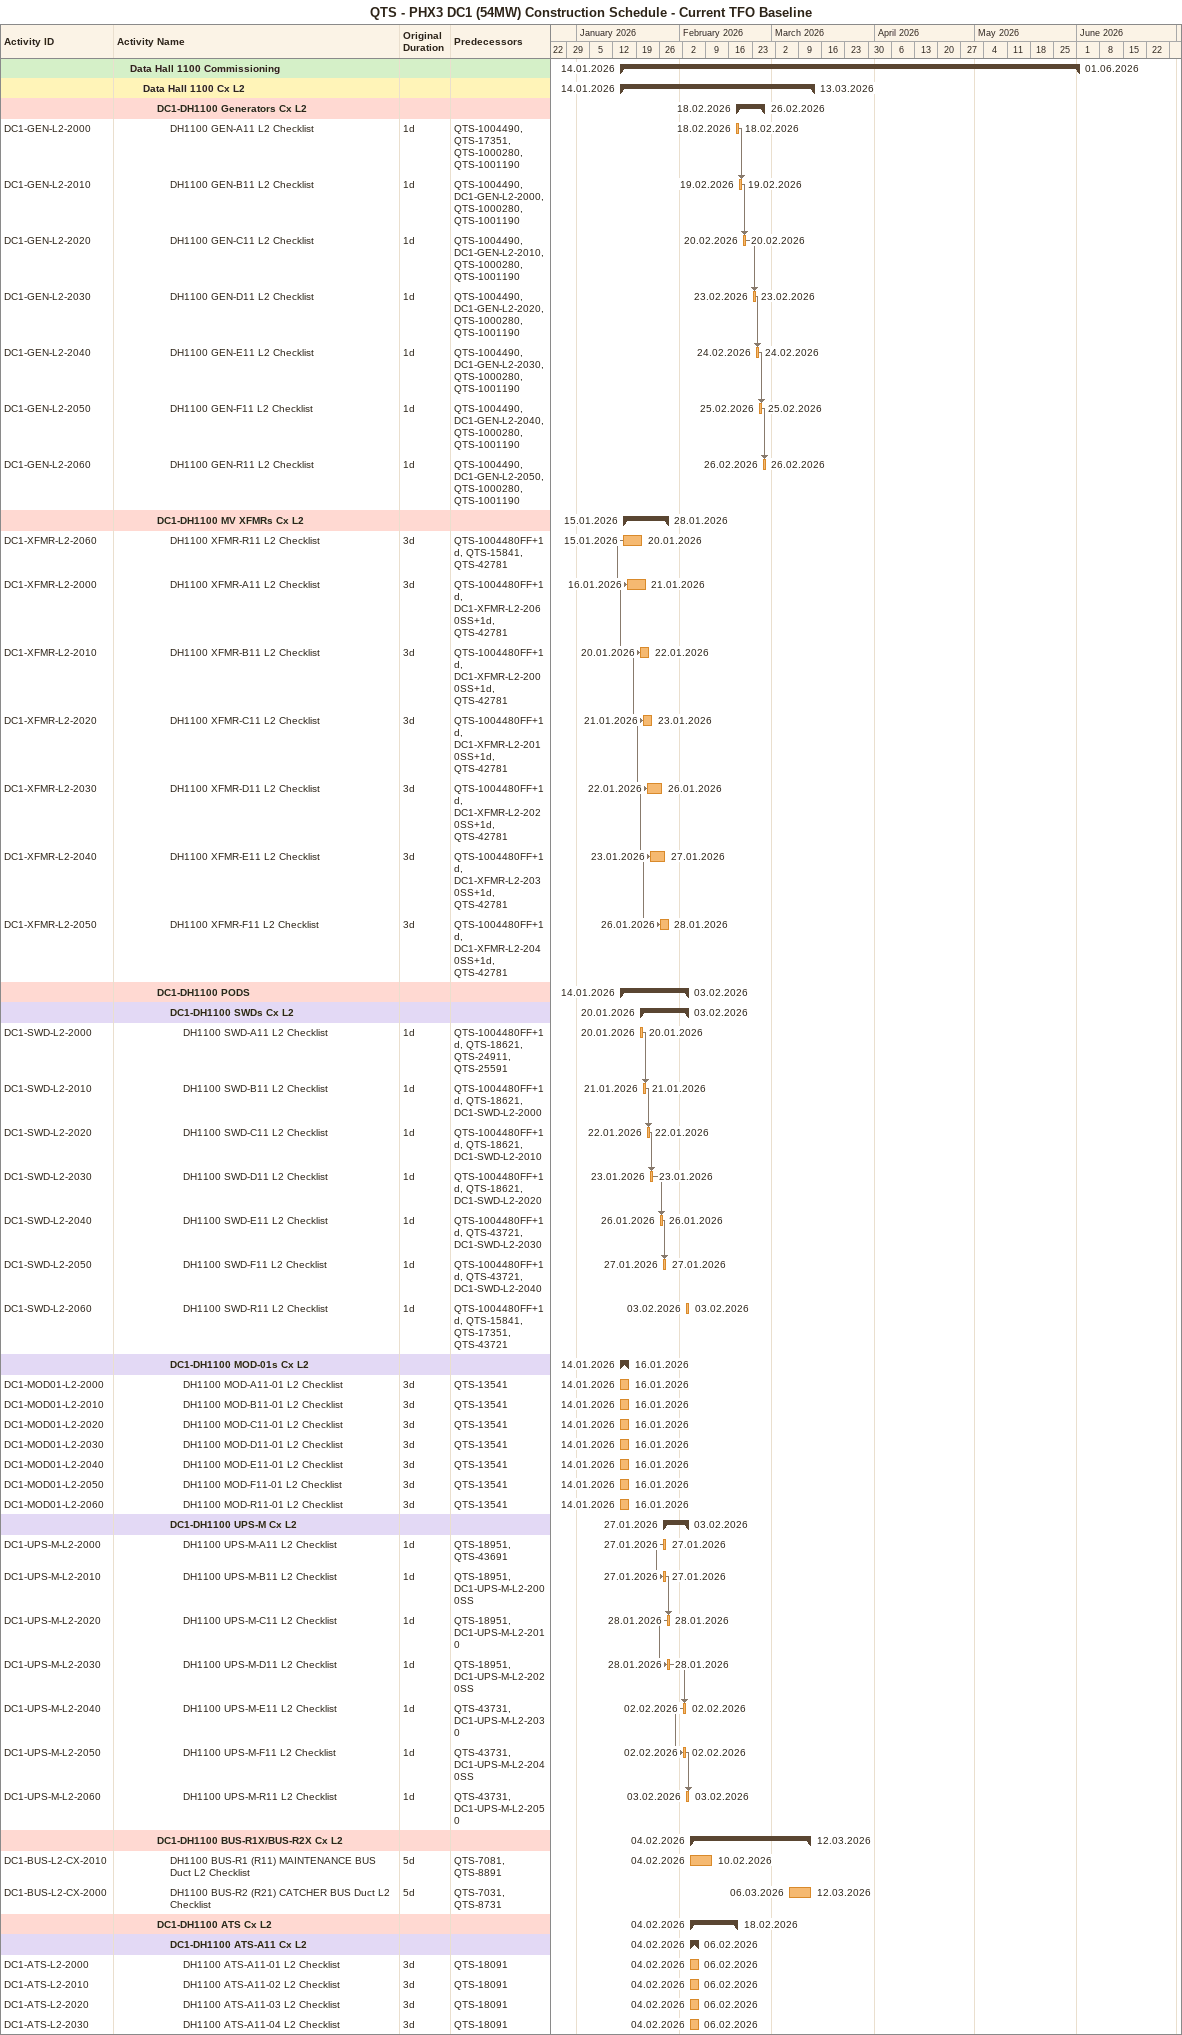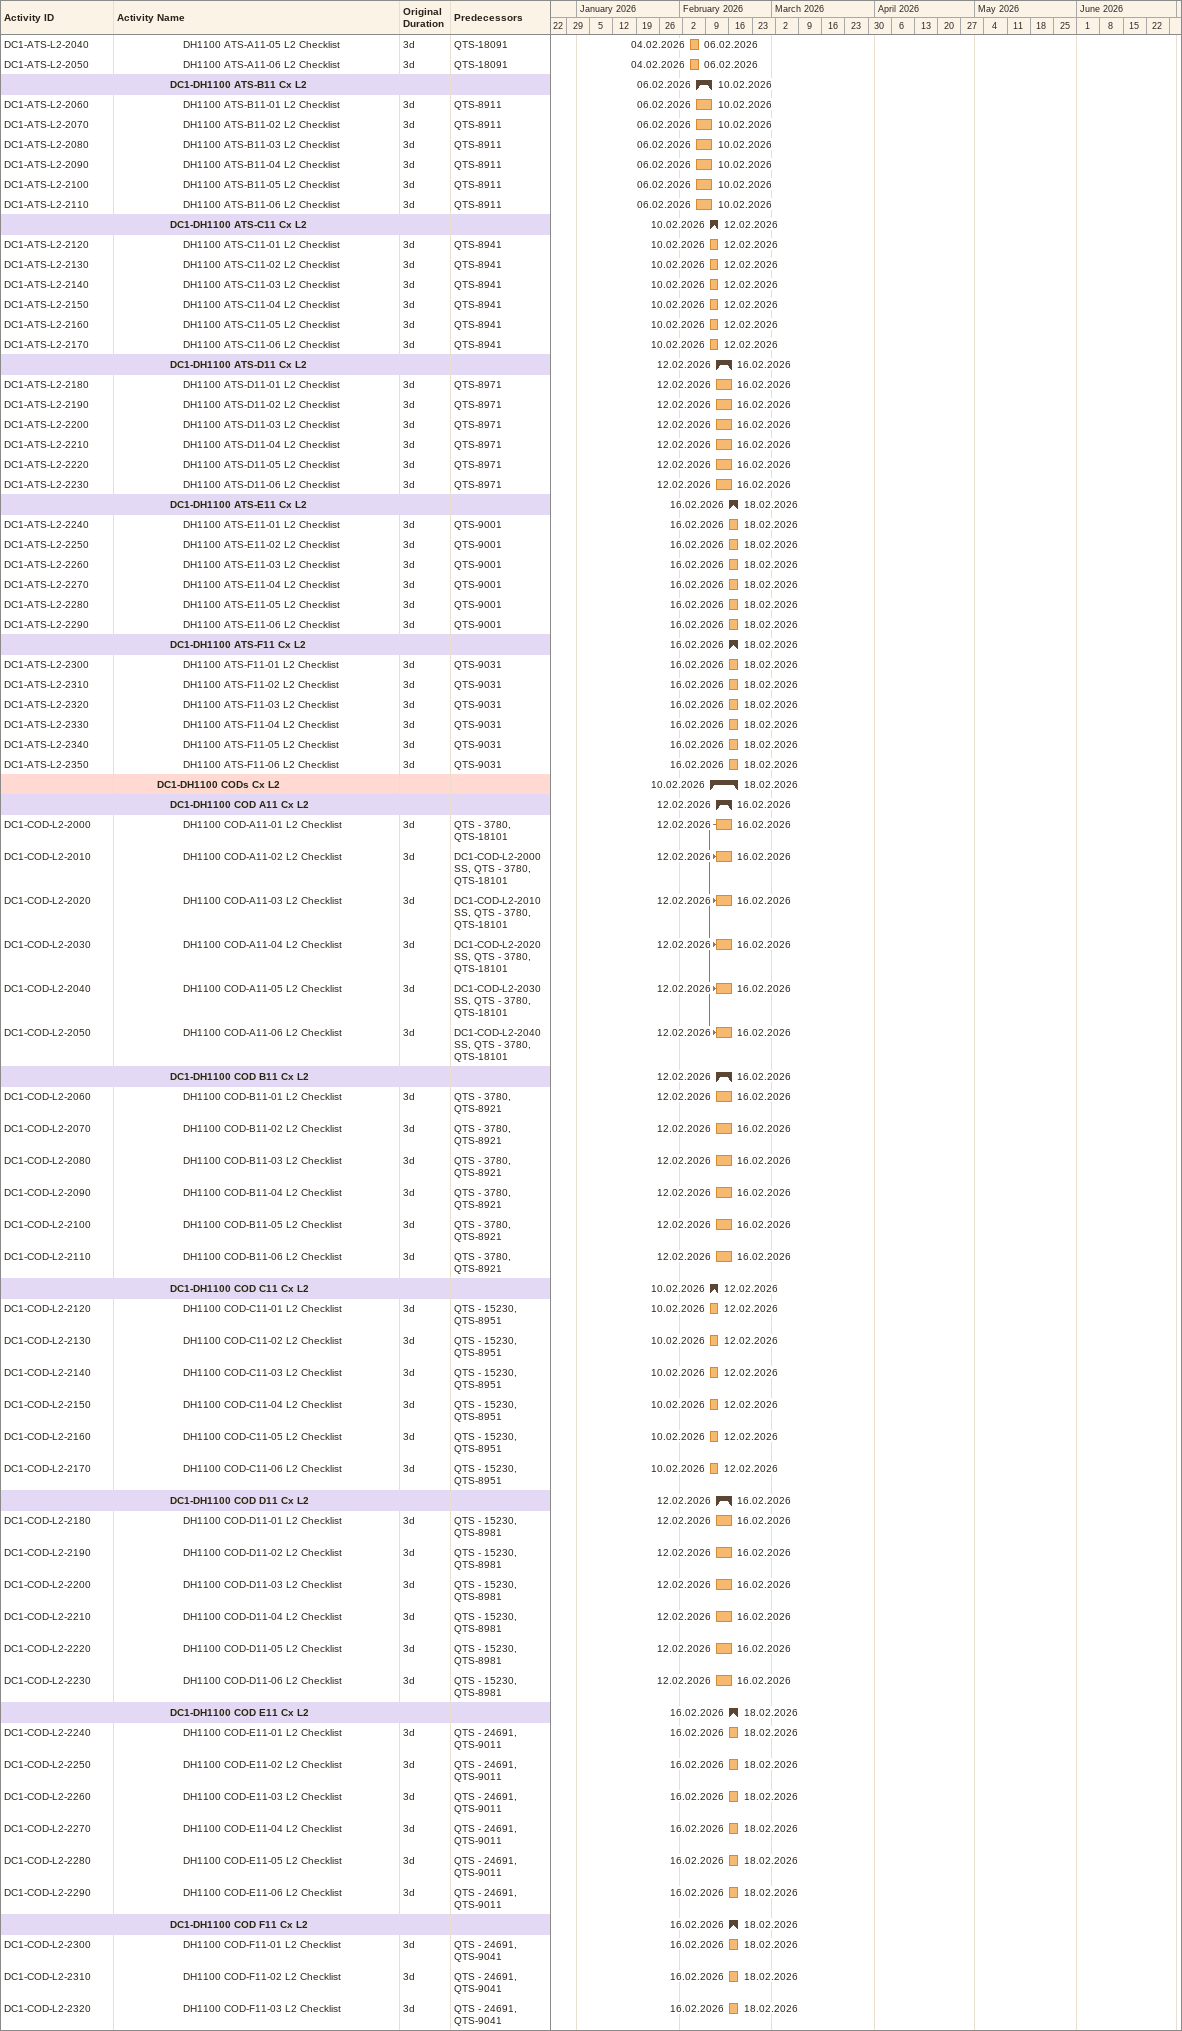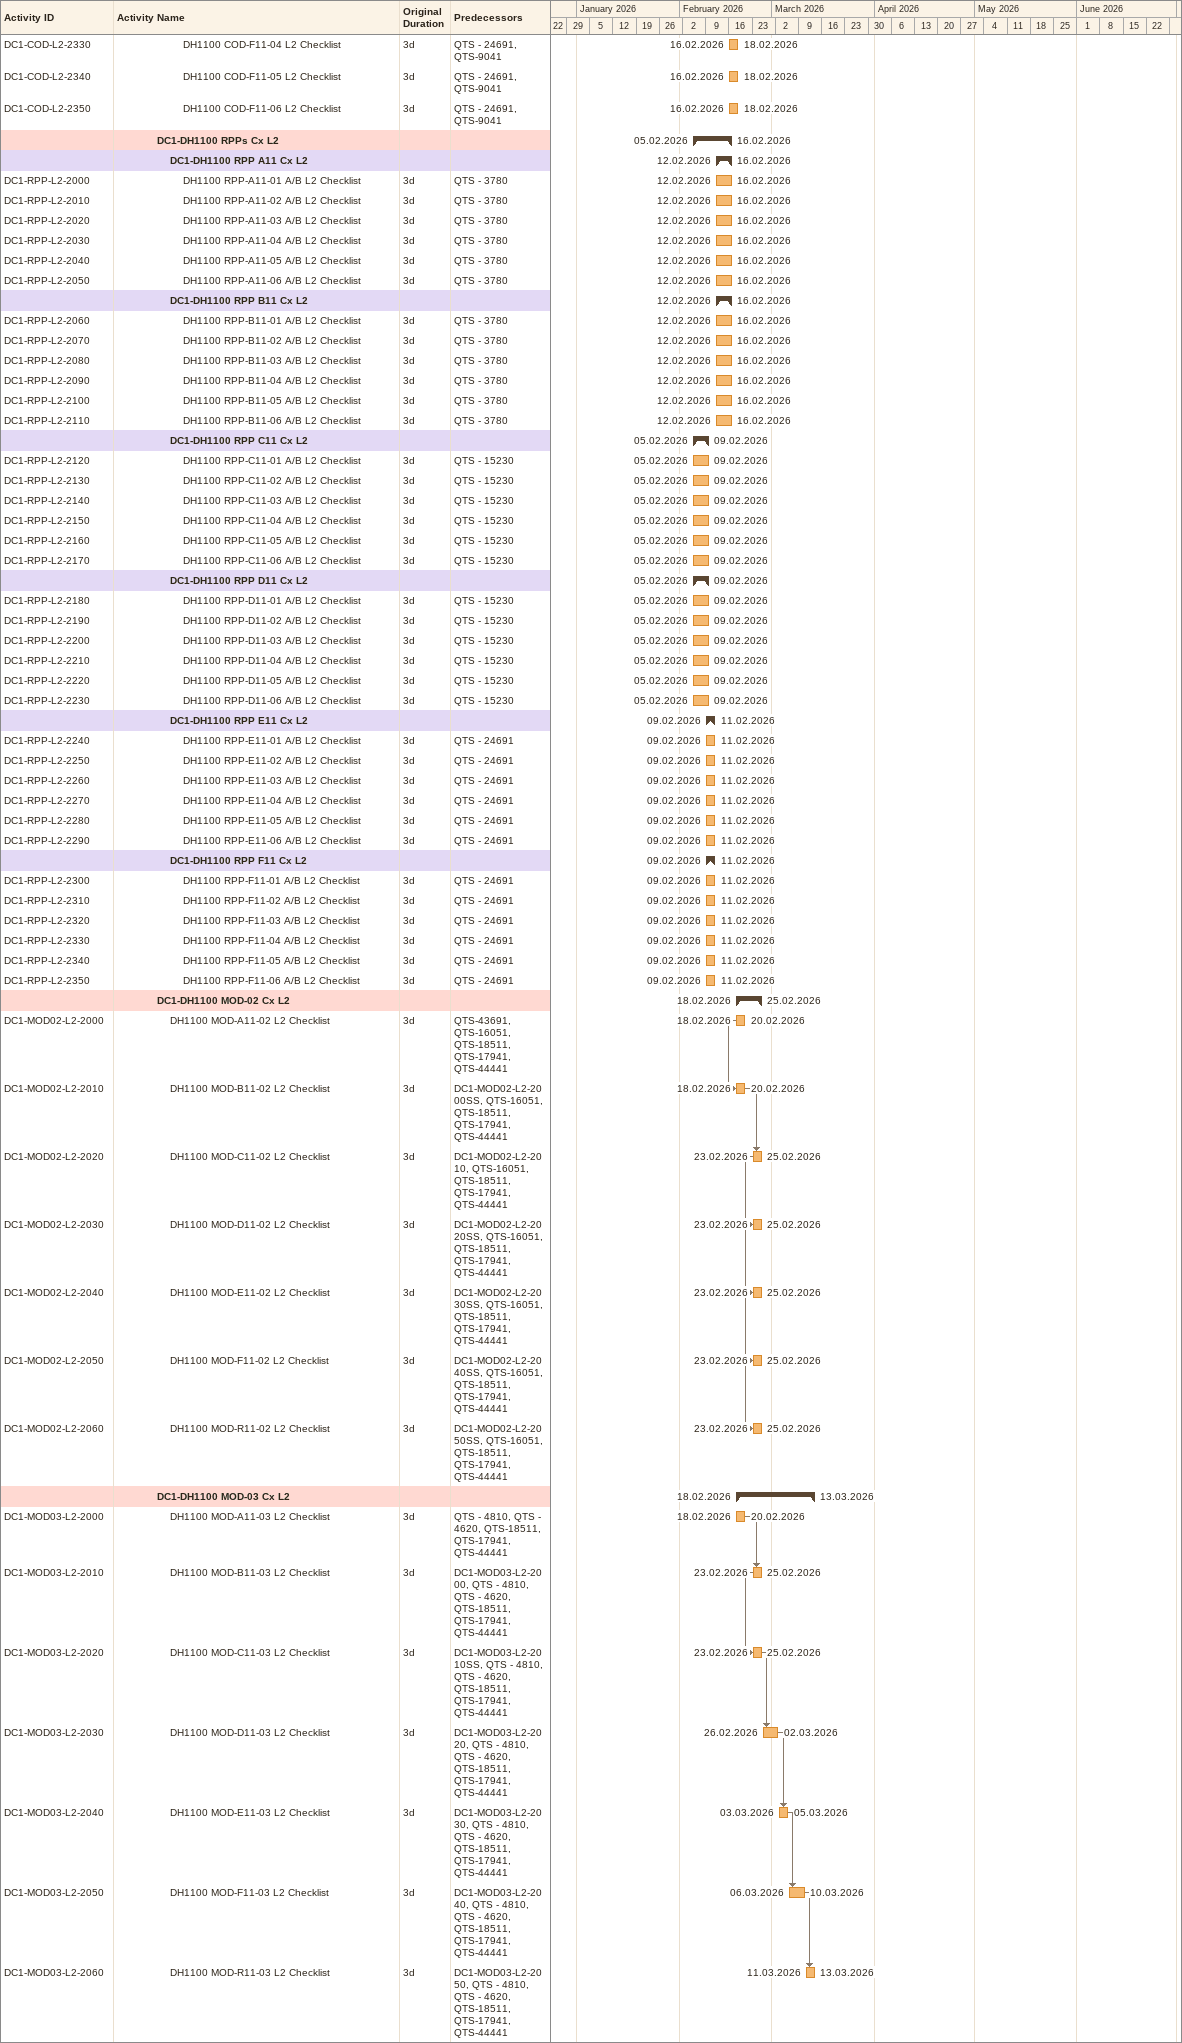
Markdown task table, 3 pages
QTS - PHX3 DC1 (54MW) Construction Schedule - Current TFO Baseline

| ID | Level | Task | Original duration | Start | Finish | Predecessors |
|---|---|---|---|---|---|---|
|  | 2 | **Data Hall 1100 Commissioning** |  | 2026-01-14 | 2026-06-01 |  |
|  | 3 | **Data Hall 1100 Cx L2** |  | 2026-01-14 | 2026-03-13 |  |
|  | 4 | **DC1-DH1100 Generators Cx L2** |  | 2026-02-18 | 2026-02-26 |  |
| DC1-GEN-L2-2000 | 5 | DH1100 GEN-A11 L2 Checklist | 1d | 2026-02-18 | 2026-02-18 | QTS-1004490, QTS-17351, QTS-1000280, QTS-1001190 |
| DC1-GEN-L2-2010 | 5 | DH1100 GEN-B11 L2 Checklist | 1d | 2026-02-19 | 2026-02-19 | QTS-1004490, DC1-GEN-L2-2000, QTS-1000280, QTS-1001190 |
| DC1-GEN-L2-2020 | 5 | DH1100 GEN-C11 L2 Checklist | 1d | 2026-02-20 | 2026-02-20 | QTS-1004490, DC1-GEN-L2-2010, QTS-1000280, QTS-1001190 |
| DC1-GEN-L2-2030 | 5 | DH1100 GEN-D11 L2 Checklist | 1d | 2026-02-23 | 2026-02-23 | QTS-1004490, DC1-GEN-L2-2020, QTS-1000280, QTS-1001190 |
| DC1-GEN-L2-2040 | 5 | DH1100 GEN-E11 L2 Checklist | 1d | 2026-02-24 | 2026-02-24 | QTS-1004490, DC1-GEN-L2-2030, QTS-1000280, QTS-1001190 |
| DC1-GEN-L2-2050 | 5 | DH1100 GEN-F11 L2 Checklist | 1d | 2026-02-25 | 2026-02-25 | QTS-1004490, DC1-GEN-L2-2040, QTS-1000280, QTS-1001190 |
| DC1-GEN-L2-2060 | 5 | DH1100 GEN-R11 L2 Checklist | 1d | 2026-02-26 | 2026-02-26 | QTS-1004490, DC1-GEN-L2-2050, QTS-1000280, QTS-1001190 |
|  | 4 | **DC1-DH1100 MV XFMRs Cx L2** |  | 2026-01-15 | 2026-01-28 |  |
| DC1-XFMR-L2-2060 | 5 | DH1100 XFMR-R11 L2 Checklist | 3d | 2026-01-15 | 2026-01-20 | QTS-1004480FF+1d, QTS-15841, QTS-42781 |
| DC1-XFMR-L2-2000 | 5 | DH1100 XFMR-A11 L2 Checklist | 3d | 2026-01-16 | 2026-01-21 | QTS-1004480FF+1d, DC1-XFMR-L2-2060SS+1d, QTS-42781 |
| DC1-XFMR-L2-2010 | 5 | DH1100 XFMR-B11 L2 Checklist | 3d | 2026-01-20 | 2026-01-22 | QTS-1004480FF+1d, DC1-XFMR-L2-2000SS+1d, QTS-42781 |
| DC1-XFMR-L2-2020 | 5 | DH1100 XFMR-C11 L2 Checklist | 3d | 2026-01-21 | 2026-01-23 | QTS-1004480FF+1d, DC1-XFMR-L2-2010SS+1d, QTS-42781 |
| DC1-XFMR-L2-2030 | 5 | DH1100 XFMR-D11 L2 Checklist | 3d | 2026-01-22 | 2026-01-26 | QTS-1004480FF+1d, DC1-XFMR-L2-2020SS+1d, QTS-42781 |
| DC1-XFMR-L2-2040 | 5 | DH1100 XFMR-E11 L2 Checklist | 3d | 2026-01-23 | 2026-01-27 | QTS-1004480FF+1d, DC1-XFMR-L2-2030SS+1d, QTS-42781 |
| DC1-XFMR-L2-2050 | 5 | DH1100 XFMR-F11 L2 Checklist | 3d | 2026-01-26 | 2026-01-28 | QTS-1004480FF+1d, DC1-XFMR-L2-2040SS+1d, QTS-42781 |
|  | 4 | **DC1-DH1100 PODS** |  | 2026-01-14 | 2026-02-03 |  |
|  | 5 | **DC1-DH1100 SWDs Cx L2** |  | 2026-01-20 | 2026-02-03 |  |
| DC1-SWD-L2-2000 | 6 | DH1100 SWD-A11 L2 Checklist | 1d | 2026-01-20 | 2026-01-20 | QTS-1004480FF+1d, QTS-18621, QTS-24911, QTS-25591 |
| DC1-SWD-L2-2010 | 6 | DH1100 SWD-B11 L2 Checklist | 1d | 2026-01-21 | 2026-01-21 | QTS-1004480FF+1d, QTS-18621, DC1-SWD-L2-2000 |
| DC1-SWD-L2-2020 | 6 | DH1100 SWD-C11 L2 Checklist | 1d | 2026-01-22 | 2026-01-22 | QTS-1004480FF+1d, QTS-18621, DC1-SWD-L2-2010 |
| DC1-SWD-L2-2030 | 6 | DH1100 SWD-D11 L2 Checklist | 1d | 2026-01-23 | 2026-01-23 | QTS-1004480FF+1d, QTS-18621, DC1-SWD-L2-2020 |
| DC1-SWD-L2-2040 | 6 | DH1100 SWD-E11 L2 Checklist | 1d | 2026-01-26 | 2026-01-26 | QTS-1004480FF+1d, QTS-43721, DC1-SWD-L2-2030 |
| DC1-SWD-L2-2050 | 6 | DH1100 SWD-F11 L2 Checklist | 1d | 2026-01-27 | 2026-01-27 | QTS-1004480FF+1d, QTS-43721, DC1-SWD-L2-2040 |
| DC1-SWD-L2-2060 | 6 | DH1100 SWD-R11 L2 Checklist | 1d | 2026-02-03 | 2026-02-03 | QTS-1004480FF+1d, QTS-15841, QTS-17351, QTS-43721 |
|  | 5 | **DC1-DH1100 MOD-01s Cx L2** |  | 2026-01-14 | 2026-01-16 |  |
| DC1-MOD01-L2-2000 | 6 | DH1100 MOD-A11-01 L2 Checklist | 3d | 2026-01-14 | 2026-01-16 | QTS-13541 |
| DC1-MOD01-L2-2010 | 6 | DH1100 MOD-B11-01 L2 Checklist | 3d | 2026-01-14 | 2026-01-16 | QTS-13541 |
| DC1-MOD01-L2-2020 | 6 | DH1100 MOD-C11-01 L2 Checklist | 3d | 2026-01-14 | 2026-01-16 | QTS-13541 |
| DC1-MOD01-L2-2030 | 6 | DH1100 MOD-D11-01 L2 Checklist | 3d | 2026-01-14 | 2026-01-16 | QTS-13541 |
| DC1-MOD01-L2-2040 | 6 | DH1100 MOD-E11-01 L2 Checklist | 3d | 2026-01-14 | 2026-01-16 | QTS-13541 |
| DC1-MOD01-L2-2050 | 6 | DH1100 MOD-F11-01 L2 Checklist | 3d | 2026-01-14 | 2026-01-16 | QTS-13541 |
| DC1-MOD01-L2-2060 | 6 | DH1100 MOD-R11-01 L2 Checklist | 3d | 2026-01-14 | 2026-01-16 | QTS-13541 |
|  | 5 | **DC1-DH1100 UPS-M Cx L2** |  | 2026-01-27 | 2026-02-03 |  |
| DC1-UPS-M-L2-2000 | 6 | DH1100 UPS-M-A11 L2 Checklist | 1d | 2026-01-27 | 2026-01-27 | QTS-18951, QTS-43691 |
| DC1-UPS-M-L2-2010 | 6 | DH1100 UPS-M-B11 L2 Checklist | 1d | 2026-01-27 | 2026-01-27 | QTS-18951, DC1-UPS-M-L2-2000SS |
| DC1-UPS-M-L2-2020 | 6 | DH1100 UPS-M-C11 L2 Checklist | 1d | 2026-01-28 | 2026-01-28 | QTS-18951, DC1-UPS-M-L2-2010 |
| DC1-UPS-M-L2-2030 | 6 | DH1100 UPS-M-D11 L2 Checklist | 1d | 2026-01-28 | 2026-01-28 | QTS-18951, DC1-UPS-M-L2-2020SS |
| DC1-UPS-M-L2-2040 | 6 | DH1100 UPS-M-E11 L2 Checklist | 1d | 2026-02-02 | 2026-02-02 | QTS-43731, DC1-UPS-M-L2-2030 |
| DC1-UPS-M-L2-2050 | 6 | DH1100 UPS-M-F11 L2 Checklist | 1d | 2026-02-02 | 2026-02-02 | QTS-43731, DC1-UPS-M-L2-2040SS |
| DC1-UPS-M-L2-2060 | 6 | DH1100 UPS-M-R11 L2 Checklist | 1d | 2026-02-03 | 2026-02-03 | QTS-43731, DC1-UPS-M-L2-2050 |
|  | 4 | **DC1-DH1100 BUS-R1X/BUS-R2X Cx L2** |  | 2026-02-04 | 2026-03-12 |  |
| DC1-BUS-L2-CX-2010 | 5 | DH1100 BUS-R1 (R11) MAINTENANCE BUS Duct L2 Checklist | 5d | 2026-02-04 | 2026-02-10 | QTS-7081, QTS-8891 |
| DC1-BUS-L2-CX-2000 | 5 | DH1100 BUS-R2 (R21) CATCHER BUS Duct L2 Checklist | 5d | 2026-03-06 | 2026-03-12 | QTS-7031, QTS-8731 |
|  | 4 | **DC1-DH1100 ATS Cx L2** |  | 2026-02-04 | 2026-02-18 |  |
|  | 5 | **DC1-DH1100 ATS-A11 Cx L2** |  | 2026-02-04 | 2026-02-06 |  |
| DC1-ATS-L2-2000 | 6 | DH1100 ATS-A11-01 L2 Checklist | 3d | 2026-02-04 | 2026-02-06 | QTS-18091 |
| DC1-ATS-L2-2010 | 6 | DH1100 ATS-A11-02 L2 Checklist | 3d | 2026-02-04 | 2026-02-06 | QTS-18091 |
| DC1-ATS-L2-2020 | 6 | DH1100 ATS-A11-03 L2 Checklist | 3d | 2026-02-04 | 2026-02-06 | QTS-18091 |
| DC1-ATS-L2-2030 | 6 | DH1100 ATS-A11-04 L2 Checklist | 3d | 2026-02-04 | 2026-02-06 | QTS-18091 |
| DC1-ATS-L2-2040 | 6 | DH1100 ATS-A11-05 L2 Checklist | 3d | 2026-02-04 | 2026-02-06 | QTS-18091 |
| DC1-ATS-L2-2050 | 6 | DH1100 ATS-A11-06 L2 Checklist | 3d | 2026-02-04 | 2026-02-06 | QTS-18091 |
|  | 5 | **DC1-DH1100 ATS-B11 Cx L2** |  | 2026-02-06 | 2026-02-10 |  |
| DC1-ATS-L2-2060 | 6 | DH1100 ATS-B11-01 L2 Checklist | 3d | 2026-02-06 | 2026-02-10 | QTS-8911 |
| DC1-ATS-L2-2070 | 6 | DH1100 ATS-B11-02 L2 Checklist | 3d | 2026-02-06 | 2026-02-10 | QTS-8911 |
| DC1-ATS-L2-2080 | 6 | DH1100 ATS-B11-03 L2 Checklist | 3d | 2026-02-06 | 2026-02-10 | QTS-8911 |
| DC1-ATS-L2-2090 | 6 | DH1100 ATS-B11-04 L2 Checklist | 3d | 2026-02-06 | 2026-02-10 | QTS-8911 |
| DC1-ATS-L2-2100 | 6 | DH1100 ATS-B11-05 L2 Checklist | 3d | 2026-02-06 | 2026-02-10 | QTS-8911 |
| DC1-ATS-L2-2110 | 6 | DH1100 ATS-B11-06 L2 Checklist | 3d | 2026-02-06 | 2026-02-10 | QTS-8911 |
|  | 5 | **DC1-DH1100 ATS-C11 Cx L2** |  | 2026-02-10 | 2026-02-12 |  |
| DC1-ATS-L2-2120 | 6 | DH1100 ATS-C11-01 L2 Checklist | 3d | 2026-02-10 | 2026-02-12 | QTS-8941 |
| DC1-ATS-L2-2130 | 6 | DH1100 ATS-C11-02 L2 Checklist | 3d | 2026-02-10 | 2026-02-12 | QTS-8941 |
| DC1-ATS-L2-2140 | 6 | DH1100 ATS-C11-03 L2 Checklist | 3d | 2026-02-10 | 2026-02-12 | QTS-8941 |
| DC1-ATS-L2-2150 | 6 | DH1100 ATS-C11-04 L2 Checklist | 3d | 2026-02-10 | 2026-02-12 | QTS-8941 |
| DC1-ATS-L2-2160 | 6 | DH1100 ATS-C11-05 L2 Checklist | 3d | 2026-02-10 | 2026-02-12 | QTS-8941 |
| DC1-ATS-L2-2170 | 6 | DH1100 ATS-C11-06 L2 Checklist | 3d | 2026-02-10 | 2026-02-12 | QTS-8941 |
|  | 5 | **DC1-DH1100 ATS-D11 Cx L2** |  | 2026-02-12 | 2026-02-16 |  |
| DC1-ATS-L2-2180 | 6 | DH1100 ATS-D11-01 L2 Checklist | 3d | 2026-02-12 | 2026-02-16 | QTS-8971 |
| DC1-ATS-L2-2190 | 6 | DH1100 ATS-D11-02 L2 Checklist | 3d | 2026-02-12 | 2026-02-16 | QTS-8971 |
| DC1-ATS-L2-2200 | 6 | DH1100 ATS-D11-03 L2 Checklist | 3d | 2026-02-12 | 2026-02-16 | QTS-8971 |
| DC1-ATS-L2-2210 | 6 | DH1100 ATS-D11-04 L2 Checklist | 3d | 2026-02-12 | 2026-02-16 | QTS-8971 |
| DC1-ATS-L2-2220 | 6 | DH1100 ATS-D11-05 L2 Checklist | 3d | 2026-02-12 | 2026-02-16 | QTS-8971 |
| DC1-ATS-L2-2230 | 6 | DH1100 ATS-D11-06 L2 Checklist | 3d | 2026-02-12 | 2026-02-16 | QTS-8971 |
|  | 5 | **DC1-DH1100 ATS-E11 Cx L2** |  | 2026-02-16 | 2026-02-18 |  |
| DC1-ATS-L2-2240 | 6 | DH1100 ATS-E11-01 L2 Checklist | 3d | 2026-02-16 | 2026-02-18 | QTS-9001 |
| DC1-ATS-L2-2250 | 6 | DH1100 ATS-E11-02 L2 Checklist | 3d | 2026-02-16 | 2026-02-18 | QTS-9001 |
| DC1-ATS-L2-2260 | 6 | DH1100 ATS-E11-03 L2 Checklist | 3d | 2026-02-16 | 2026-02-18 | QTS-9001 |
| DC1-ATS-L2-2270 | 6 | DH1100 ATS-E11-04 L2 Checklist | 3d | 2026-02-16 | 2026-02-18 | QTS-9001 |
| DC1-ATS-L2-2280 | 6 | DH1100 ATS-E11-05 L2 Checklist | 3d | 2026-02-16 | 2026-02-18 | QTS-9001 |
| DC1-ATS-L2-2290 | 6 | DH1100 ATS-E11-06 L2 Checklist | 3d | 2026-02-16 | 2026-02-18 | QTS-9001 |
|  | 5 | **DC1-DH1100 ATS-F11 Cx L2** |  | 2026-02-16 | 2026-02-18 |  |
| DC1-ATS-L2-2300 | 6 | DH1100 ATS-F11-01 L2 Checklist | 3d | 2026-02-16 | 2026-02-18 | QTS-9031 |
| DC1-ATS-L2-2310 | 6 | DH1100 ATS-F11-02 L2 Checklist | 3d | 2026-02-16 | 2026-02-18 | QTS-9031 |
| DC1-ATS-L2-2320 | 6 | DH1100 ATS-F11-03 L2 Checklist | 3d | 2026-02-16 | 2026-02-18 | QTS-9031 |
| DC1-ATS-L2-2330 | 6 | DH1100 ATS-F11-04 L2 Checklist | 3d | 2026-02-16 | 2026-02-18 | QTS-9031 |
| DC1-ATS-L2-2340 | 6 | DH1100 ATS-F11-05 L2 Checklist | 3d | 2026-02-16 | 2026-02-18 | QTS-9031 |
| DC1-ATS-L2-2350 | 6 | DH1100 ATS-F11-06 L2 Checklist | 3d | 2026-02-16 | 2026-02-18 | QTS-9031 |
|  | 4 | **DC1-DH1100 CODs Cx L2** |  | 2026-02-10 | 2026-02-18 |  |
|  | 5 | **DC1-DH1100 COD A11 Cx L2** |  | 2026-02-12 | 2026-02-16 |  |
| DC1-COD-L2-2000 | 6 | DH1100 COD-A11-01 L2 Checklist | 3d | 2026-02-12 | 2026-02-16 | QTS - 3780, QTS-18101 |
| DC1-COD-L2-2010 | 6 | DH1100 COD-A11-02 L2 Checklist | 3d | 2026-02-12 | 2026-02-16 | DC1-COD-L2-2000SS, QTS - 3780, QTS-18101 |
| DC1-COD-L2-2020 | 6 | DH1100 COD-A11-03 L2 Checklist | 3d | 2026-02-12 | 2026-02-16 | DC1-COD-L2-2010SS, QTS - 3780, QTS-18101 |
| DC1-COD-L2-2030 | 6 | DH1100 COD-A11-04 L2 Checklist | 3d | 2026-02-12 | 2026-02-16 | DC1-COD-L2-2020SS, QTS - 3780, QTS-18101 |
| DC1-COD-L2-2040 | 6 | DH1100 COD-A11-05 L2 Checklist | 3d | 2026-02-12 | 2026-02-16 | DC1-COD-L2-2030SS, QTS - 3780, QTS-18101 |
| DC1-COD-L2-2050 | 6 | DH1100 COD-A11-06 L2 Checklist | 3d | 2026-02-12 | 2026-02-16 | DC1-COD-L2-2040SS, QTS - 3780, QTS-18101 |
|  | 5 | **DC1-DH1100 COD B11 Cx L2** |  | 2026-02-12 | 2026-02-16 |  |
| DC1-COD-L2-2060 | 6 | DH1100 COD-B11-01 L2 Checklist | 3d | 2026-02-12 | 2026-02-16 | QTS - 3780, QTS-8921 |
| DC1-COD-L2-2070 | 6 | DH1100 COD-B11-02 L2 Checklist | 3d | 2026-02-12 | 2026-02-16 | QTS - 3780, QTS-8921 |
| DC1-COD-L2-2080 | 6 | DH1100 COD-B11-03 L2 Checklist | 3d | 2026-02-12 | 2026-02-16 | QTS - 3780, QTS-8921 |
| DC1-COD-L2-2090 | 6 | DH1100 COD-B11-04 L2 Checklist | 3d | 2026-02-12 | 2026-02-16 | QTS - 3780, QTS-8921 |
| DC1-COD-L2-2100 | 6 | DH1100 COD-B11-05 L2 Checklist | 3d | 2026-02-12 | 2026-02-16 | QTS - 3780, QTS-8921 |
| DC1-COD-L2-2110 | 6 | DH1100 COD-B11-06 L2 Checklist | 3d | 2026-02-12 | 2026-02-16 | QTS - 3780, QTS-8921 |
|  | 5 | **DC1-DH1100 COD C11 Cx L2** |  | 2026-02-10 | 2026-02-12 |  |
| DC1-COD-L2-2120 | 6 | DH1100 COD-C11-01 L2 Checklist | 3d | 2026-02-10 | 2026-02-12 | QTS - 15230, QTS-8951 |
| DC1-COD-L2-2130 | 6 | DH1100 COD-C11-02 L2 Checklist | 3d | 2026-02-10 | 2026-02-12 | QTS - 15230, QTS-8951 |
| DC1-COD-L2-2140 | 6 | DH1100 COD-C11-03 L2 Checklist | 3d | 2026-02-10 | 2026-02-12 | QTS - 15230, QTS-8951 |
| DC1-COD-L2-2150 | 6 | DH1100 COD-C11-04 L2 Checklist | 3d | 2026-02-10 | 2026-02-12 | QTS - 15230, QTS-8951 |
| DC1-COD-L2-2160 | 6 | DH1100 COD-C11-05 L2 Checklist | 3d | 2026-02-10 | 2026-02-12 | QTS - 15230, QTS-8951 |
| DC1-COD-L2-2170 | 6 | DH1100 COD-C11-06 L2 Checklist | 3d | 2026-02-10 | 2026-02-12 | QTS - 15230, QTS-8951 |
|  | 5 | **DC1-DH1100 COD D11 Cx L2** |  | 2026-02-12 | 2026-02-16 |  |
| DC1-COD-L2-2180 | 6 | DH1100 COD-D11-01 L2 Checklist | 3d | 2026-02-12 | 2026-02-16 | QTS - 15230, QTS-8981 |
| DC1-COD-L2-2190 | 6 | DH1100 COD-D11-02 L2 Checklist | 3d | 2026-02-12 | 2026-02-16 | QTS - 15230, QTS-8981 |
| DC1-COD-L2-2200 | 6 | DH1100 COD-D11-03 L2 Checklist | 3d | 2026-02-12 | 2026-02-16 | QTS - 15230, QTS-8981 |
| DC1-COD-L2-2210 | 6 | DH1100 COD-D11-04 L2 Checklist | 3d | 2026-02-12 | 2026-02-16 | QTS - 15230, QTS-8981 |
| DC1-COD-L2-2220 | 6 | DH1100 COD-D11-05 L2 Checklist | 3d | 2026-02-12 | 2026-02-16 | QTS - 15230, QTS-8981 |
| DC1-COD-L2-2230 | 6 | DH1100 COD-D11-06 L2 Checklist | 3d | 2026-02-12 | 2026-02-16 | QTS - 15230, QTS-8981 |
|  | 5 | **DC1-DH1100 COD E11 Cx L2** |  | 2026-02-16 | 2026-02-18 |  |
| DC1-COD-L2-2240 | 6 | DH1100 COD-E11-01 L2 Checklist | 3d | 2026-02-16 | 2026-02-18 | QTS - 24691, QTS-9011 |
| DC1-COD-L2-2250 | 6 | DH1100 COD-E11-02 L2 Checklist | 3d | 2026-02-16 | 2026-02-18 | QTS - 24691, QTS-9011 |
| DC1-COD-L2-2260 | 6 | DH1100 COD-E11-03 L2 Checklist | 3d | 2026-02-16 | 2026-02-18 | QTS - 24691, QTS-9011 |
| DC1-COD-L2-2270 | 6 | DH1100 COD-E11-04 L2 Checklist | 3d | 2026-02-16 | 2026-02-18 | QTS - 24691, QTS-9011 |
| DC1-COD-L2-2280 | 6 | DH1100 COD-E11-05 L2 Checklist | 3d | 2026-02-16 | 2026-02-18 | QTS - 24691, QTS-9011 |
| DC1-COD-L2-2290 | 6 | DH1100 COD-E11-06 L2 Checklist | 3d | 2026-02-16 | 2026-02-18 | QTS - 24691, QTS-9011 |
|  | 5 | **DC1-DH1100 COD F11 Cx L2** |  | 2026-02-16 | 2026-02-18 |  |
| DC1-COD-L2-2300 | 6 | DH1100 COD-F11-01 L2 Checklist | 3d | 2026-02-16 | 2026-02-18 | QTS - 24691, QTS-9041 |
| DC1-COD-L2-2310 | 6 | DH1100 COD-F11-02 L2 Checklist | 3d | 2026-02-16 | 2026-02-18 | QTS - 24691, QTS-9041 |
| DC1-COD-L2-2320 | 6 | DH1100 COD-F11-03 L2 Checklist | 3d | 2026-02-16 | 2026-02-18 | QTS - 24691, QTS-9041 |
| DC1-COD-L2-2330 | 6 | DH1100 COD-F11-04 L2 Checklist | 3d | 2026-02-16 | 2026-02-18 | QTS - 24691, QTS-9041 |
| DC1-COD-L2-2340 | 6 | DH1100 COD-F11-05 L2 Checklist | 3d | 2026-02-16 | 2026-02-18 | QTS - 24691, QTS-9041 |
| DC1-COD-L2-2350 | 6 | DH1100 COD-F11-06 L2 Checklist | 3d | 2026-02-16 | 2026-02-18 | QTS - 24691, QTS-9041 |
|  | 4 | **DC1-DH1100 RPPs Cx L2** |  | 2026-02-05 | 2026-02-16 |  |
|  | 5 | **DC1-DH1100 RPP A11 Cx L2** |  | 2026-02-12 | 2026-02-16 |  |
| DC1-RPP-L2-2000 | 6 | DH1100 RPP-A11-01 A/B L2 Checklist | 3d | 2026-02-12 | 2026-02-16 | QTS - 3780 |
| DC1-RPP-L2-2010 | 6 | DH1100 RPP-A11-02 A/B L2 Checklist | 3d | 2026-02-12 | 2026-02-16 | QTS - 3780 |
| DC1-RPP-L2-2020 | 6 | DH1100 RPP-A11-03 A/B L2 Checklist | 3d | 2026-02-12 | 2026-02-16 | QTS - 3780 |
| DC1-RPP-L2-2030 | 6 | DH1100 RPP-A11-04 A/B L2 Checklist | 3d | 2026-02-12 | 2026-02-16 | QTS - 3780 |
| DC1-RPP-L2-2040 | 6 | DH1100 RPP-A11-05 A/B L2 Checklist | 3d | 2026-02-12 | 2026-02-16 | QTS - 3780 |
| DC1-RPP-L2-2050 | 6 | DH1100 RPP-A11-06 A/B L2 Checklist | 3d | 2026-02-12 | 2026-02-16 | QTS - 3780 |
|  | 5 | **DC1-DH1100 RPP B11 Cx L2** |  | 2026-02-12 | 2026-02-16 |  |
| DC1-RPP-L2-2060 | 6 | DH1100 RPP-B11-01 A/B L2 Checklist | 3d | 2026-02-12 | 2026-02-16 | QTS - 3780 |
| DC1-RPP-L2-2070 | 6 | DH1100 RPP-B11-02 A/B L2 Checklist | 3d | 2026-02-12 | 2026-02-16 | QTS - 3780 |
| DC1-RPP-L2-2080 | 6 | DH1100 RPP-B11-03 A/B L2 Checklist | 3d | 2026-02-12 | 2026-02-16 | QTS - 3780 |
| DC1-RPP-L2-2090 | 6 | DH1100 RPP-B11-04 A/B L2 Checklist | 3d | 2026-02-12 | 2026-02-16 | QTS - 3780 |
| DC1-RPP-L2-2100 | 6 | DH1100 RPP-B11-05 A/B L2 Checklist | 3d | 2026-02-12 | 2026-02-16 | QTS - 3780 |
| DC1-RPP-L2-2110 | 6 | DH1100 RPP-B11-06 A/B L2 Checklist | 3d | 2026-02-12 | 2026-02-16 | QTS - 3780 |
|  | 5 | **DC1-DH1100 RPP C11 Cx L2** |  | 2026-02-05 | 2026-02-09 |  |
| DC1-RPP-L2-2120 | 6 | DH1100 RPP-C11-01 A/B L2 Checklist | 3d | 2026-02-05 | 2026-02-09 | QTS - 15230 |
| DC1-RPP-L2-2130 | 6 | DH1100 RPP-C11-02 A/B L2 Checklist | 3d | 2026-02-05 | 2026-02-09 | QTS - 15230 |
| DC1-RPP-L2-2140 | 6 | DH1100 RPP-C11-03 A/B L2 Checklist | 3d | 2026-02-05 | 2026-02-09 | QTS - 15230 |
| DC1-RPP-L2-2150 | 6 | DH1100 RPP-C11-04 A/B L2 Checklist | 3d | 2026-02-05 | 2026-02-09 | QTS - 15230 |
| DC1-RPP-L2-2160 | 6 | DH1100 RPP-C11-05 A/B L2 Checklist | 3d | 2026-02-05 | 2026-02-09 | QTS - 15230 |
| DC1-RPP-L2-2170 | 6 | DH1100 RPP-C11-06 A/B L2 Checklist | 3d | 2026-02-05 | 2026-02-09 | QTS - 15230 |
|  | 5 | **DC1-DH1100 RPP D11 Cx L2** |  | 2026-02-05 | 2026-02-09 |  |
| DC1-RPP-L2-2180 | 6 | DH1100 RPP-D11-01 A/B L2 Checklist | 3d | 2026-02-05 | 2026-02-09 | QTS - 15230 |
| DC1-RPP-L2-2190 | 6 | DH1100 RPP-D11-02 A/B L2 Checklist | 3d | 2026-02-05 | 2026-02-09 | QTS - 15230 |
| DC1-RPP-L2-2200 | 6 | DH1100 RPP-D11-03 A/B L2 Checklist | 3d | 2026-02-05 | 2026-02-09 | QTS - 15230 |
| DC1-RPP-L2-2210 | 6 | DH1100 RPP-D11-04 A/B L2 Checklist | 3d | 2026-02-05 | 2026-02-09 | QTS - 15230 |
| DC1-RPP-L2-2220 | 6 | DH1100 RPP-D11-05 A/B L2 Checklist | 3d | 2026-02-05 | 2026-02-09 | QTS - 15230 |
| DC1-RPP-L2-2230 | 6 | DH1100 RPP-D11-06 A/B L2 Checklist | 3d | 2026-02-05 | 2026-02-09 | QTS - 15230 |
|  | 5 | **DC1-DH1100 RPP E11 Cx L2** |  | 2026-02-09 | 2026-02-11 |  |
| DC1-RPP-L2-2240 | 6 | DH1100 RPP-E11-01 A/B L2 Checklist | 3d | 2026-02-09 | 2026-02-11 | QTS - 24691 |
| DC1-RPP-L2-2250 | 6 | DH1100 RPP-E11-02 A/B L2 Checklist | 3d | 2026-02-09 | 2026-02-11 | QTS - 24691 |
| DC1-RPP-L2-2260 | 6 | DH1100 RPP-E11-03 A/B L2 Checklist | 3d | 2026-02-09 | 2026-02-11 | QTS - 24691 |
| DC1-RPP-L2-2270 | 6 | DH1100 RPP-E11-04 A/B L2 Checklist | 3d | 2026-02-09 | 2026-02-11 | QTS - 24691 |
| DC1-RPP-L2-2280 | 6 | DH1100 RPP-E11-05 A/B L2 Checklist | 3d | 2026-02-09 | 2026-02-11 | QTS - 24691 |
| DC1-RPP-L2-2290 | 6 | DH1100 RPP-E11-06 A/B L2 Checklist | 3d | 2026-02-09 | 2026-02-11 | QTS - 24691 |
|  | 5 | **DC1-DH1100 RPP F11 Cx L2** |  | 2026-02-09 | 2026-02-11 |  |
| DC1-RPP-L2-2300 | 6 | DH1100 RPP-F11-01 A/B L2 Checklist | 3d | 2026-02-09 | 2026-02-11 | QTS - 24691 |
| DC1-RPP-L2-2310 | 6 | DH1100 RPP-F11-02 A/B L2 Checklist | 3d | 2026-02-09 | 2026-02-11 | QTS - 24691 |
| DC1-RPP-L2-2320 | 6 | DH1100 RPP-F11-03 A/B L2 Checklist | 3d | 2026-02-09 | 2026-02-11 | QTS - 24691 |
| DC1-RPP-L2-2330 | 6 | DH1100 RPP-F11-04 A/B L2 Checklist | 3d | 2026-02-09 | 2026-02-11 | QTS - 24691 |
| DC1-RPP-L2-2340 | 6 | DH1100 RPP-F11-05 A/B L2 Checklist | 3d | 2026-02-09 | 2026-02-11 | QTS - 24691 |
| DC1-RPP-L2-2350 | 6 | DH1100 RPP-F11-06 A/B L2 Checklist | 3d | 2026-02-09 | 2026-02-11 | QTS - 24691 |
|  | 4 | **DC1-DH1100 MOD-02 Cx L2** |  | 2026-02-18 | 2026-02-25 |  |
| DC1-MOD02-L2-2000 | 5 | DH1100 MOD-A11-02 L2 Checklist | 3d | 2026-02-18 | 2026-02-20 | QTS-43691, QTS-16051, QTS-18511, QTS-17941, QTS-44441 |
| DC1-MOD02-L2-2010 | 5 | DH1100 MOD-B11-02 L2 Checklist | 3d | 2026-02-18 | 2026-02-20 | DC1-MOD02-L2-2000SS, QTS-16051, QTS-18511, QTS-17941, QTS-44441 |
| DC1-MOD02-L2-2020 | 5 | DH1100 MOD-C11-02 L2 Checklist | 3d | 2026-02-23 | 2026-02-25 | DC1-MOD02-L2-2010, QTS-16051, QTS-18511, QTS-17941, QTS-44441 |
| DC1-MOD02-L2-2030 | 5 | DH1100 MOD-D11-02 L2 Checklist | 3d | 2026-02-23 | 2026-02-25 | DC1-MOD02-L2-2020SS, QTS-16051, QTS-18511, QTS-17941, QTS-44441 |
| DC1-MOD02-L2-2040 | 5 | DH1100 MOD-E11-02 L2 Checklist | 3d | 2026-02-23 | 2026-02-25 | DC1-MOD02-L2-2030SS, QTS-16051, QTS-18511, QTS-17941, QTS-44441 |
| DC1-MOD02-L2-2050 | 5 | DH1100 MOD-F11-02 L2 Checklist | 3d | 2026-02-23 | 2026-02-25 | DC1-MOD02-L2-2040SS, QTS-16051, QTS-18511, QTS-17941, QTS-44441 |
| DC1-MOD02-L2-2060 | 5 | DH1100 MOD-R11-02 L2 Checklist | 3d | 2026-02-23 | 2026-02-25 | DC1-MOD02-L2-2050SS, QTS-16051, QTS-18511, QTS-17941, QTS-44441 |
|  | 4 | **DC1-DH1100 MOD-03 Cx L2** |  | 2026-02-18 | 2026-03-13 |  |
| DC1-MOD03-L2-2000 | 5 | DH1100 MOD-A11-03 L2 Checklist | 3d | 2026-02-18 | 2026-02-20 | QTS - 4810, QTS - 4620, QTS-18511, QTS-17941, QTS-44441 |
| DC1-MOD03-L2-2010 | 5 | DH1100 MOD-B11-03 L2 Checklist | 3d | 2026-02-23 | 2026-02-25 | DC1-MOD03-L2-2000, QTS - 4810, QTS - 4620, QTS-18511, QTS-17941, QTS-44441 |
| DC1-MOD03-L2-2020 | 5 | DH1100 MOD-C11-03 L2 Checklist | 3d | 2026-02-23 | 2026-02-25 | DC1-MOD03-L2-2010SS, QTS - 4810, QTS - 4620, QTS-18511, QTS-17941, QTS-44441 |
| DC1-MOD03-L2-2030 | 5 | DH1100 MOD-D11-03 L2 Checklist | 3d | 2026-02-26 | 2026-03-02 | DC1-MOD03-L2-2020, QTS - 4810, QTS - 4620, QTS-18511, QTS-17941, QTS-44441 |
| DC1-MOD03-L2-2040 | 5 | DH1100 MOD-E11-03 L2 Checklist | 3d | 2026-03-03 | 2026-03-05 | DC1-MOD03-L2-2030, QTS - 4810, QTS - 4620, QTS-18511, QTS-17941, QTS-44441 |
| DC1-MOD03-L2-2050 | 5 | DH1100 MOD-F11-03 L2 Checklist | 3d | 2026-03-06 | 2026-03-10 | DC1-MOD03-L2-2040, QTS - 4810, QTS - 4620, QTS-18511, QTS-17941, QTS-44441 |
| DC1-MOD03-L2-2060 | 5 | DH1100 MOD-R11-03 L2 Checklist | 3d | 2026-03-11 | 2026-03-13 | DC1-MOD03-L2-2050, QTS - 4810, QTS - 4620, QTS-18511, QTS-17941, QTS-44441 |
